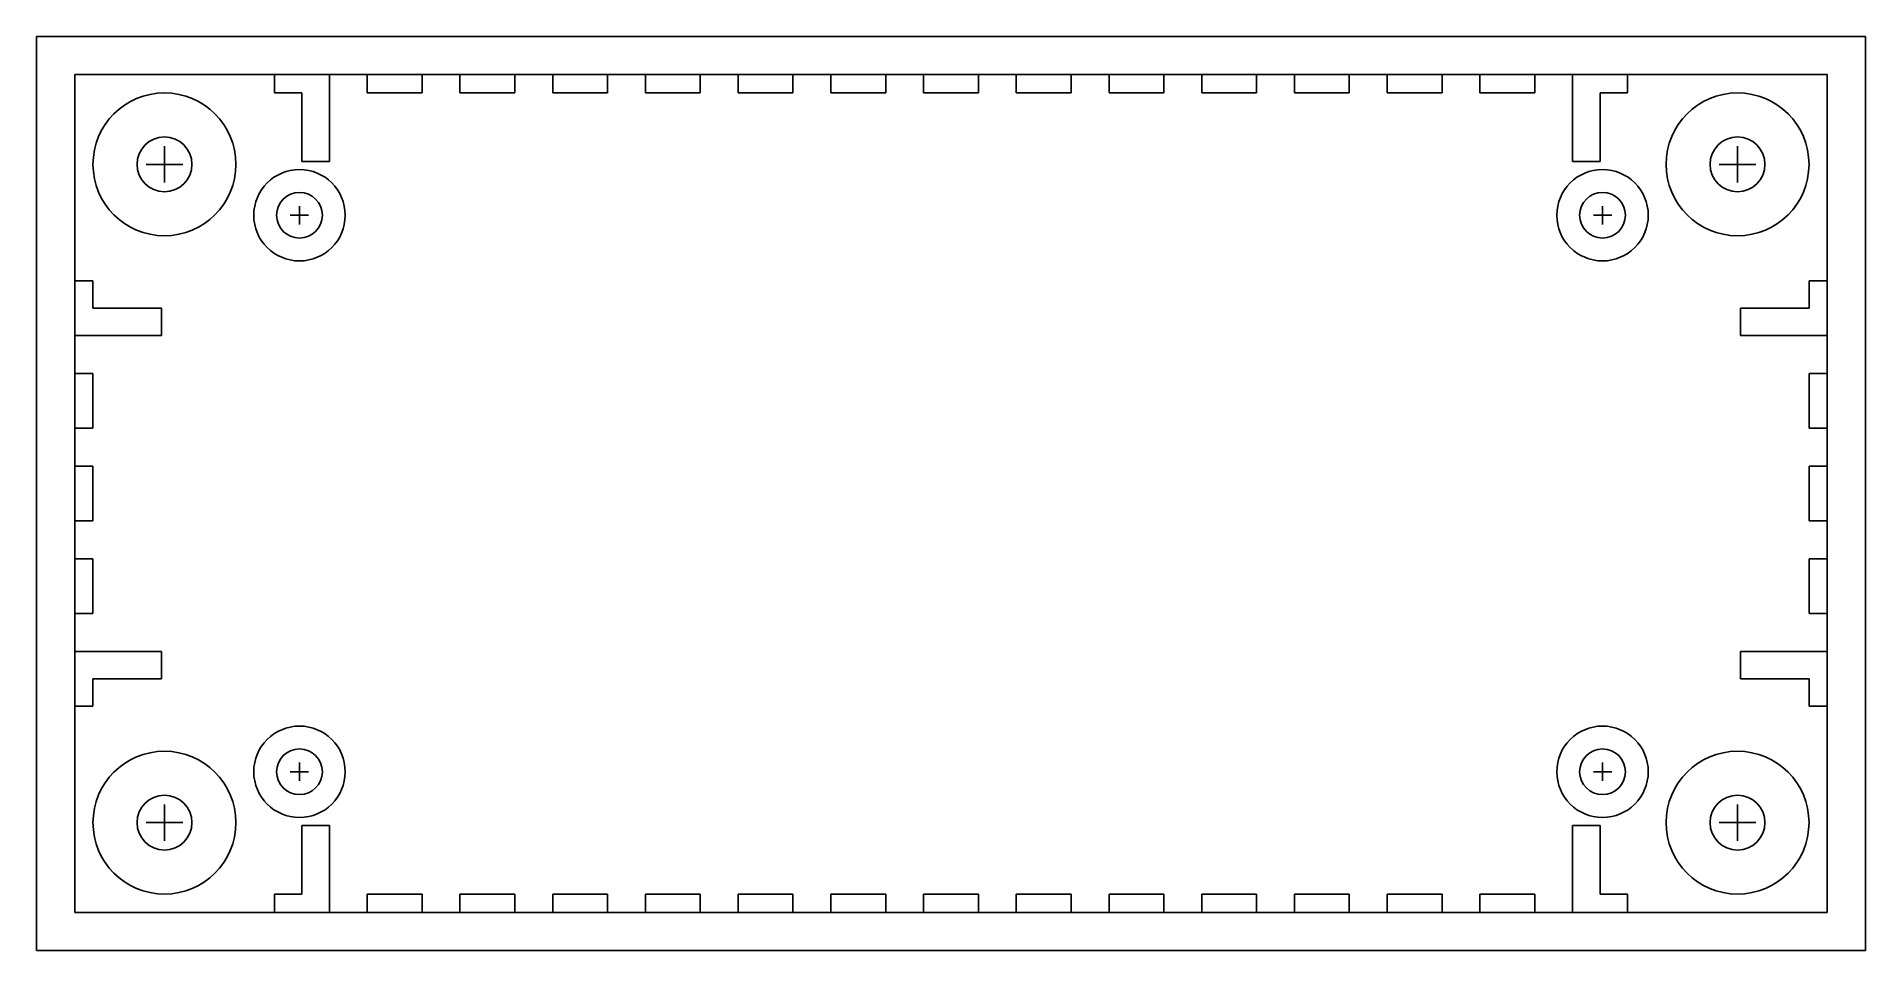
# Model space of a CAD drawing. Header units: millimetres. Extents: x 0 to 100, y 0 to 50.
import ezdxf

# ---------------------------------------------------------------- set-up
doc = ezdxf.new("R2010")
doc.units = ezdxf.units.MM

msp = doc.modelspace()

# ---------------------------------------------------------------- linework, layer by layer
for p, q in [((100, 50), (0, 50)), ((0, 50), (0, 0)), ((0, 50), (0, 39.1)), ((0, 50), (3.085, 50)), ((0, 50), (0, 25)), ((3.085, 50), (2.085, 50)), ((100, 50), (96.915, 50)), ((100, 0), (100, 50)), ((96.915, 47.915), (2.085, 47.915)), ((2.085, 2.085), (2.085, 47.915)), ((13.01, 47.915), (13.01, 46.915)), ((16.01, 47.915), (16.01, 46.915)), ((16.01, 47.915), (16.01, 46.915)), ((18.08, 47.915), (16.01, 47.915)), ((18.08, 47.915), (18.08, 46.915)), ((21.08, 47.915), (21.08, 46.915)), ((23.15, 47.915), (21.08, 47.915)), ((23.15, 47.915), (23.15, 46.915)), ((26.15, 47.915), (26.15, 46.915)), ((26.15, 47.915), (26.15, 46.915)), ((28.22, 47.915), (26.15, 47.915)), ((28.22, 47.915), (28.22, 46.915)), ((28.22, 47.915), (28.22, 46.915)), ((31.22, 47.915), (31.22, 46.915)), ((31.22, 47.915), (31.22, 46.915)), ((33.29, 47.915), (31.22, 47.915)), ((33.29, 47.915), (33.29, 46.915)), ((33.29, 47.915), (33.29, 46.915)), ((36.29, 47.915), (36.29, 46.915)), ((36.29, 47.915), (36.29, 46.915)), ((38.36, 47.915), (36.29, 47.915)), ((38.36, 47.915), (38.36, 46.915)), ((38.36, 47.915), (38.36, 46.915)), ((41.36, 47.915), (41.36, 46.915)), ((41.36, 47.915), (41.36, 46.915)), ((43.43, 47.915), (41.36, 47.915)), ((43.43, 47.915), (43.43, 46.915)), ((43.43, 47.915), (43.43, 46.915)), ((46.43, 47.915), (46.43, 46.915)), ((46.43, 47.915), (46.43, 46.915)), ((48.5, 47.915), (46.43, 47.915)), ((48.5, 47.915), (48.5, 46.915)), ((48.5, 47.915), (48.5, 46.915)), ((51.5, 47.915), (51.5, 46.915)), ((51.5, 47.915), (51.5, 46.915)), ((53.57, 47.915), (51.5, 47.915)), ((53.57, 47.915), (53.57, 46.915)), ((53.57, 47.915), (53.57, 46.915)), ((56.57, 47.915), (56.57, 46.915)), ((56.57, 47.915), (56.57, 46.915)), ((58.64, 47.915), (56.57, 47.915)), ((58.64, 47.915), (58.64, 46.915)), ((58.64, 47.915), (58.64, 46.915)), ((61.64, 47.915), (61.64, 46.915)), ((61.64, 47.915), (61.64, 46.915)), ((63.71, 47.915), (61.64, 47.915)), ((63.71, 47.915), (63.71, 46.915)), ((63.71, 47.915), (63.71, 46.915)), ((66.71, 47.915), (66.71, 46.915)), ((66.71, 47.915), (66.71, 46.915)), ((68.78, 47.915), (66.71, 47.915)), ((68.78, 47.915), (68.78, 46.915)), ((68.78, 47.915), (68.78, 46.915)), ((71.78, 47.915), (71.78, 46.915)), ((71.78, 47.915), (71.78, 46.915)), ((73.85, 47.915), (71.78, 47.915)), ((73.85, 47.915), (73.85, 46.915)), ((73.85, 47.915), (73.85, 46.915)), ((76.85, 47.915), (76.85, 46.915)), ((76.85, 47.915), (76.85, 46.915)), ((78.92, 47.915), (76.85, 47.915)), ((78.92, 47.915), (78.92, 46.915)), ((78.92, 47.915), (78.92, 46.915)), ((81.92, 47.915), (81.92, 46.915)), ((81.92, 47.915), (81.92, 46.915)), ((83.99, 47.915), (81.92, 47.915)), ((83.99, 47.915), (83.99, 46.915)), ((83.99, 47.915), (83.99, 46.915)), ((86.99, 47.915), (86.99, 46.915)), ((86.99, 47.915), (86.99, 46.915)), ((96.915, 47.915), (97.915, 47.915)), ((97.915, 47.915), (97.915, 2.085)), ((14.51, 46.915), (13.01, 46.915)), ((14.51, 43.165), (14.51, 46.915)), ((16.01, 46.915), (16.01, 43.165)), ((21.08, 46.915), (18.08, 46.915)), ((26.15, 46.915), (23.15, 46.915)), ((31.22, 46.915), (28.22, 46.915)), ((36.29, 46.915), (33.29, 46.915)), ((41.36, 46.915), (38.36, 46.915)), ((46.43, 46.915), (43.43, 46.915)), ((51.5, 46.915), (48.5, 46.915)), ((56.57, 46.915), (53.57, 46.915)), ((61.64, 46.915), (58.64, 46.915)), ((66.71, 46.915), (63.71, 46.915)), ((71.78, 46.915), (68.78, 46.915)), ((76.85, 46.915), (73.85, 46.915)), ((81.92, 46.915), (78.92, 46.915)), ((83.99, 43.165), (83.99, 46.915)), ((85.49, 46.915), (85.49, 43.165)), ((86.99, 46.915), (85.49, 46.915)), ((6.9925, 43.0075), (6.9925, 44.0075)), ((93.0075, 43.0075), (93.0075, 44.0075)), ((6.9925, 43.0075), (5.9925, 43.0075)), ((6.9925, 43.0075), (6.9925, 42.0075)), ((6.9925, 43.0075), (7.9925, 43.0075)), ((16.01, 43.165), (14.51, 43.165)), ((85.49, 43.165), (83.99, 43.165)), ((93.0075, 43.0075), (92.0075, 43.0075)), ((93.0075, 43.0075), (93.0075, 42.0075)), ((93.0075, 43.0075), (94.0075, 43.0075)), ((14.375, 40.225), (13.875, 40.225)), ((14.375, 40.225), (14.375, 40.725)), ((14.375, 40.225), (14.375, 39.725)), ((14.375, 40.225), (14.875, 40.225)), ((85.625, 40.225), (85.125, 40.225)), ((85.625, 40.225), (85.625, 40.725)), ((85.625, 40.225), (85.625, 39.725)), ((85.625, 40.225), (86.125, 40.225)), ((2.085, 36.64), (3.085, 36.64)), ((2.085, 36.64), (3.085, 36.64)), ((3.085, 36.64), (3.085, 35.14)), ((97.915, 36.64), (96.915, 36.64)), ((97.915, 36.64), (96.915, 36.64)), ((96.915, 35.14), (96.915, 36.64)), ((6.835, 35.14), (3.085, 35.14)), ((6.835, 35.14), (6.835, 33.64)), ((93.165, 33.64), (93.165, 35.14)), ((93.165, 35.14), (96.915, 35.14)), ((2.085, 33.64), (6.835, 33.64)), ((2.085, 31.57), (2.085, 33.64)), ((96.915, 33.64), (93.165, 33.64)), ((97.915, 33.64), (96.915, 33.64)), ((97.915, 33.64), (96.915, 33.64)), ((97.915, 33.64), (97.915, 31.57)), ((2.085, 31.57), (3.085, 31.57)), ((2.085, 31.57), (3.085, 31.57)), ((3.085, 31.57), (3.085, 28.57)), ((97.915, 31.57), (96.915, 31.57)), ((97.915, 31.57), (96.915, 31.57)), ((96.915, 28.57), (96.915, 31.57)), ((2.085, 28.57), (3.085, 28.57)), ((2.085, 28.57), (3.085, 28.57)), ((2.085, 26.5), (2.085, 28.57)), ((97.915, 28.57), (96.915, 28.57)), ((97.915, 28.57), (96.915, 28.57)), ((97.915, 28.57), (97.915, 26.5)), ((2.085, 26.5), (3.085, 26.5)), ((2.085, 26.5), (3.085, 26.5)), ((3.085, 26.5), (3.085, 23.5)), ((97.915, 26.5), (96.915, 26.5)), ((97.915, 26.5), (96.915, 26.5)), ((96.915, 23.5), (96.915, 26.5)), ((2.085, 23.5), (3.085, 23.5)), ((2.085, 23.5), (3.085, 23.5)), ((2.085, 21.43), (2.085, 23.5)), ((97.915, 23.5), (96.915, 23.5)), ((97.915, 23.5), (96.915, 23.5)), ((97.915, 23.5), (97.915, 21.43)), ((2.085, 21.43), (3.085, 21.43)), ((2.085, 21.43), (3.085, 21.43)), ((3.085, 21.43), (3.085, 18.43)), ((97.915, 21.43), (96.915, 21.43)), ((97.915, 21.43), (96.915, 21.43)), ((96.915, 18.43), (96.915, 21.43)), ((2.085, 18.43), (3.085, 18.43)), ((2.085, 18.43), (3.085, 18.43)), ((2.085, 16.36), (2.085, 18.43)), ((97.915, 18.43), (96.915, 18.43)), ((97.915, 18.43), (96.915, 18.43)), ((97.915, 18.43), (97.915, 16.36)), ((2.085, 16.36), (3.085, 16.36)), ((2.085, 16.36), (3.085, 16.36)), ((3.085, 16.36), (6.835, 16.36)), ((6.835, 16.36), (6.835, 14.86)), ((97.915, 16.36), (93.165, 16.36)), ((93.165, 14.86), (93.165, 16.36)), ((3.085, 14.86), (3.085, 13.36)), ((6.835, 14.86), (3.085, 14.86)), ((93.165, 14.86), (96.915, 14.86)), ((96.915, 13.36), (96.915, 14.86)), ((2.085, 13.36), (3.085, 13.36)), ((2.085, 13.36), (3.085, 13.36)), ((97.915, 13.36), (96.915, 13.36)), ((97.915, 13.36), (96.915, 13.36)), ((14.375, 9.775), (14.375, 10.275)), ((85.625, 9.775), (85.625, 10.275)), ((14.375, 9.775), (13.875, 9.775)), ((14.375, 9.775), (14.375, 9.275)), ((14.375, 9.775), (14.875, 9.775)), ((85.625, 9.775), (85.125, 9.775)), ((85.625, 9.775), (85.625, 9.275)), ((85.625, 9.775), (86.125, 9.775)), ((6.9925, 6.9925), (6.9925, 7.9925)), ((93.0075, 6.9925), (93.0075, 7.9925)), ((6.9925, 6.9925), (5.9925, 6.9925)), ((6.9925, 6.9925), (6.9925, 5.9925)), ((6.9925, 6.9925), (7.9925, 6.9925)), ((14.51, 3.085), (14.51, 6.835)), ((14.51, 6.835), (16.01, 6.835)), ((16.01, 6.835), (16.01, 3.085)), ((83.99, 3.085), (83.99, 6.835)), ((83.99, 6.835), (85.49, 6.835)), ((85.49, 6.835), (85.49, 3.085)), ((93.0075, 6.9925), (92.0075, 6.9925)), ((93.0075, 6.9925), (93.0075, 5.9925)), ((93.0075, 6.9925), (94.0075, 6.9925)), ((13.01, 2.085), (13.01, 3.085)), ((13.01, 2.085), (13.01, 3.085)), ((13.01, 3.085), (14.51, 3.085)), ((16.01, 2.085), (16.01, 3.085)), ((16.01, 2.085), (16.01, 3.085)), ((18.08, 2.085), (18.08, 3.085)), ((18.08, 2.085), (18.08, 3.085)), ((18.08, 3.085), (21.08, 3.085)), ((21.08, 2.085), (21.08, 3.085)), ((21.08, 2.085), (21.08, 3.085)), ((23.15, 2.085), (23.15, 3.085)), ((23.15, 2.085), (23.15, 3.085)), ((23.15, 3.085), (26.15, 3.085)), ((26.15, 2.085), (26.15, 3.085)), ((26.15, 2.085), (26.15, 3.085)), ((28.22, 2.085), (28.22, 3.085)), ((28.22, 2.085), (28.22, 3.085)), ((28.22, 3.085), (31.22, 3.085)), ((31.22, 2.085), (31.22, 3.085)), ((31.22, 2.085), (31.22, 3.085)), ((33.29, 2.085), (33.29, 3.085)), ((33.29, 2.085), (33.29, 3.085)), ((33.29, 3.085), (36.29, 3.085)), ((36.29, 2.085), (36.29, 3.085)), ((36.29, 2.085), (36.29, 3.085)), ((38.36, 2.085), (38.36, 3.085)), ((38.36, 2.085), (38.36, 3.085)), ((38.36, 3.085), (41.36, 3.085)), ((41.36, 2.085), (41.36, 3.085)), ((41.36, 2.085), (41.36, 3.085)), ((43.43, 2.085), (43.43, 3.085)), ((43.43, 2.085), (43.43, 3.085)), ((43.43, 3.085), (46.43, 3.085)), ((46.43, 2.085), (46.43, 3.085)), ((46.43, 2.085), (46.43, 3.085)), ((48.5, 2.085), (48.5, 3.085)), ((48.5, 2.085), (48.5, 3.085)), ((48.5, 3.085), (51.5, 3.085)), ((51.5, 2.085), (51.5, 3.085)), ((51.5, 2.085), (51.5, 3.085)), ((53.57, 2.085), (53.57, 3.085)), ((53.57, 2.085), (53.57, 3.085)), ((53.57, 3.085), (56.57, 3.085)), ((56.57, 2.085), (56.57, 3.085)), ((56.57, 2.085), (56.57, 3.085)), ((58.64, 2.085), (58.64, 3.085)), ((58.64, 2.085), (58.64, 3.085)), ((58.64, 3.085), (61.64, 3.085)), ((61.64, 2.085), (61.64, 3.085)), ((61.64, 2.085), (61.64, 3.085)), ((63.71, 2.085), (63.71, 3.085)), ((63.71, 2.085), (63.71, 3.085)), ((63.71, 3.085), (66.71, 3.085)), ((66.71, 2.085), (66.71, 3.085)), ((66.71, 2.085), (66.71, 3.085)), ((68.78, 2.085), (68.78, 3.085)), ((68.78, 2.085), (68.78, 3.085)), ((68.78, 3.085), (71.78, 3.085)), ((71.78, 2.085), (71.78, 3.085)), ((71.78, 2.085), (71.78, 3.085)), ((73.85, 2.085), (73.85, 3.085)), ((73.85, 2.085), (73.85, 3.085)), ((73.85, 3.085), (76.85, 3.085)), ((76.85, 2.085), (76.85, 3.085)), ((76.85, 2.085), (76.85, 3.085)), ((78.92, 2.085), (78.92, 3.085)), ((78.92, 2.085), (78.92, 3.085)), ((78.92, 3.085), (81.92, 3.085)), ((81.92, 2.085), (81.92, 3.085)), ((81.92, 2.085), (81.92, 3.085)), ((83.99, 2.085), (83.99, 3.085)), ((83.99, 2.085), (83.99, 3.085)), ((85.49, 3.085), (86.99, 3.085)), ((86.99, 2.085), (86.99, 3.085)), ((86.99, 2.085), (86.99, 3.085)), ((2.085, 2.085), (97.915, 2.085)), ((16.01, 2.085), (18.08, 2.085)), ((21.08, 2.085), (23.15, 2.085)), ((26.15, 2.085), (28.22, 2.085)), ((31.22, 2.085), (33.29, 2.085)), ((36.29, 2.085), (38.36, 2.085)), ((41.36, 2.085), (43.43, 2.085)), ((46.43, 2.085), (48.5, 2.085)), ((51.5, 2.085), (53.57, 2.085)), ((56.57, 2.085), (58.64, 2.085)), ((61.64, 2.085), (63.71, 2.085)), ((66.71, 2.085), (68.78, 2.085)), ((71.78, 2.085), (73.85, 2.085)), ((76.85, 2.085), (78.92, 2.085)), ((81.92, 2.085), (83.99, 2.085)), ((0, 0), (100, 0))]:
    msp.add_line(p, q)
for centre, radius in [((6.9925, 43.0075), 3.9075), ((93.0075, 43.0075), 3.9075), ((6.9925, 43.0075), 1.5), ((93.0075, 43.0075), 1.5), ((14.375, 40.225), 2.5), ((85.625, 40.225), 2.5), ((14.375, 40.225), 1.25), ((85.625, 40.225), 1.25), ((14.375, 9.775), 2.5), ((85.625, 9.775), 2.5), ((14.375, 9.775), 1.25), ((85.625, 9.775), 1.25), ((6.9925, 6.9925), 3.9075), ((93.0075, 6.9925), 3.9075), ((6.9925, 6.9925), 1.5), ((93.0075, 6.9925), 1.5)]:
    msp.add_circle(centre, radius)

doc.saveas('drawing.dxf')
